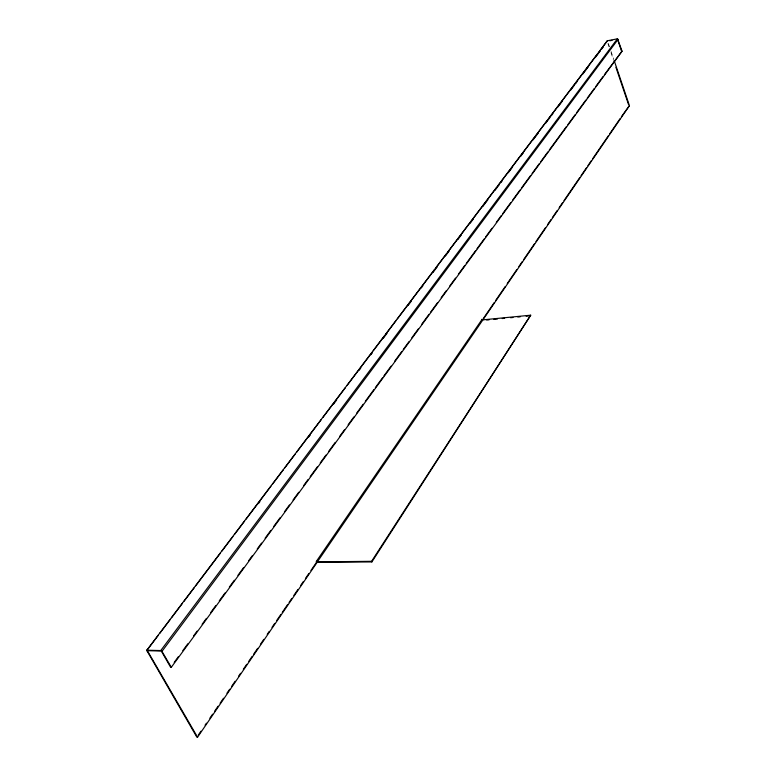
<?xml version="1.0" encoding="UTF-8"?>
<svg xmlns="http://www.w3.org/2000/svg" width="776" height="776" viewBox="0 0 776 776"><rect width="100%" height="100%" fill="white"/><g stroke="black" fill="none" stroke-linecap="round" stroke-linejoin="round"><path stroke-width="0.58" stroke-dasharray="3.88 2.91" d="M608.374 43.456L609.529 46.851M611.052 51.371L613.729 59.286M607.88 43.553L609.034 46.938M610.945 52.593L613.244 59.374"/><path stroke-width="1.16" d="M530.706 315.192L482.866 319.858L482.08 319.363L316.414 561.29L317.355 561.882L371.578 561.31L530.706 315.192L371.879 561.931L316.938 562.338A1.581 0.98 34.5 0 1 316.249 561.902M198.239 735.163L200.974 731.167M205.068 725.182L206.435 723.183M209.85 718.198L212.585 714.201M214.632 711.214L218.046 706.218M220.093 703.231L223.507 698.235M226.922 693.249L229.657 689.253M231.704 686.256L235.118 681.27M238.533 676.274L240.579 673.287M243.315 669.29L246.729 664.304M248.776 661.307L252.19 656.321M253.558 654.323L257.651 648.338M260.387 644.342L263.801 639.356M267.216 634.361L269.262 631.363M271.998 627.377L274.723 623.38M276.77 620.393L280.873 614.398M282.241 612.4L287.702 604.417M289.07 602.428L291.795 598.432M293.842 595.434L297.945 589.45M300.671 585.453L303.406 581.466M305.453 578.469L308.867 573.483M310.914 570.486L316.385 562.503L317.025 562.493L316.414 561.29M483.332 318.519L494.264 302.533M495.631 300.535L505.205 286.548M507.252 283.55L516.826 269.563M518.872 266.566L522.297 261.57M523.664 259.572L534.596 243.586M535.964 241.588L545.538 227.601M547.584 224.603L550.999 219.608M552.366 217.61L557.158 210.616M559.205 207.619L562.619 202.623M563.987 200.625L579.711 177.655M581.078 175.657L586.549 167.665M587.917 165.666L591.331 160.671M592.699 158.673L608.423 135.693M609.79 133.695L620.043 118.709M621.411 116.71L629.423 105.643L614.117 60.412M599.072 51.924L607.22 40.808L617.531 38.8L622.051 51.167L171.302 667.292L161.505 650.569L146.606 650.201L196.871 737.161L197.56 737.2L317.025 562.493M317.355 561.882L629.423 105.643M174.202 662.384L178.499 656.515M182.796 650.647L187.802 643.808M193.534 635.981L197.114 631.092M202.119 624.253L206.416 618.385M210.713 612.516L215.718 605.668M219.298 600.779L225.021 592.961M229.318 587.092L234.333 580.244M237.912 575.356L243.635 567.537M248.65 560.689L252.229 555.8M257.234 548.962L261.531 543.093M265.111 538.205L270.834 530.377M273.695 526.467L280.136 517.67M284.433 511.801L289.448 504.953M293.027 500.064L298.75 492.246M303.765 485.398L308.053 479.539M310.206 476.6L317.365 466.822M320.226 462.913L325.949 455.085M328.811 451.176L335.251 442.378M339.548 436.51L344.563 429.671M348.143 424.782L353.866 416.954M356.727 413.045L363.168 404.248M365.321 401.308L373.906 389.581M375.341 387.622L382.5 377.844M383.926 375.885L391.085 366.107M394.664 361.218L401.822 351.441M403.258 349.491L408.981 341.663M411.843 337.754L418.283 328.956M421.863 324.067L429.021 314.29M430.457 312.33L437.615 302.553M441.195 297.664L446.2 290.816M449.779 285.927L455.502 278.109M458.373 274.2L464.814 265.392M466.24 263.442L475.552 250.726M476.978 248.776L484.137 238.998M485.572 237.039L492.013 228.241M496.3 222.373L501.315 215.524M502.751 213.575L510.618 202.817M512.771 199.888L519.93 190.11M521.356 188.151L530.658 175.434M532.093 173.484L539.252 163.707M540.688 161.748L547.837 151.97M549.272 150.02L566.451 126.546M567.887 124.596L575.045 114.819M576.471 112.859L585.773 100.153M587.209 98.193L594.367 88.416M595.803 86.456L602.952 76.678M604.388 74.729L622.051 51.167M160.894 650.356L617.395 38.81M162.068 651.229L618.084 39.343M146.984 650.007L607.443 40.692M146.683 650.666L158.372 635.195M159.837 633.264L170.07 619.714M171.535 617.783L182.496 603.272M183.96 601.342L194.184 587.801M195.649 585.861L220.5 552.978M221.955 551.038L232.926 536.536M234.381 534.596L244.615 521.055M246.079 519.125L270.931 486.232M272.386 484.302L283.347 469.79M284.811 467.86L295.045 454.309M296.51 452.379L321.351 419.496M322.816 417.556L333.777 403.045M335.242 401.114L345.475 387.573M346.93 385.633L371.782 352.75M373.246 350.82L384.207 336.309M385.672 334.369L395.905 320.827M397.36 318.897L434.638 269.563M436.102 267.633L446.326 254.091M447.791 252.151L496.756 187.346M498.221 185.416L547.187 120.6M548.651 118.67L597.617 53.864M258.418 503.634L259.873 501.703M308.819 436.878L310.284 434.948M333.661 403.986L336.58 400.115M359.23 370.123L360.695 368.193M370.918 354.651L372.383 352.711M383.334 338.2L386.991 333.36M408.176 305.308L411.096 301.437M421.329 287.896L422.784 285.956M433.018 272.415L437.392 266.614M445.434 255.964L449.081 251.133M457.85 239.522L461.507 234.682M470.275 223.071L473.195 219.201M482.691 206.629L487.803 199.859M495.107 190.178L499.492 184.378M500.957 182.438L502.412 180.507M508.261 172.767L511.908 167.926M520.677 156.316L523.596 152.455M533.093 139.874L538.214 133.103M545.518 123.423L549.903 117.622M551.358 115.692L552.822 113.752M557.934 106.981L562.319 101.171M570.35 90.53L574.007 85.699M575.472 83.759L576.927 81.829M582.776 74.089L588.615 66.348M595.192 57.637L600.304 50.867M601.769 48.937L603.224 46.997M609.82 40.779L612.031 40.352M486.678 320.051L489.074 319.819M493.856 319.353L497.445 319.004M502.227 318.538L504.623 318.305M510.598 317.724L512.994 317.491M517.776 317.035L520.163 316.802M526.147 316.22L528.534 315.987M171.302 667.292L170.623 667.273L161.292 651.035L147.372 650.686L197.56 737.2M371.578 561.31L371.879 561.931M482.08 319.363L482.468 320.313M615.921 67.289L628.55 104.585M617.56 39.304L621.566 51.255M481.673 319.702A1.319 0.98 34.4 0 1 481.518 319.421"/></g></svg>
